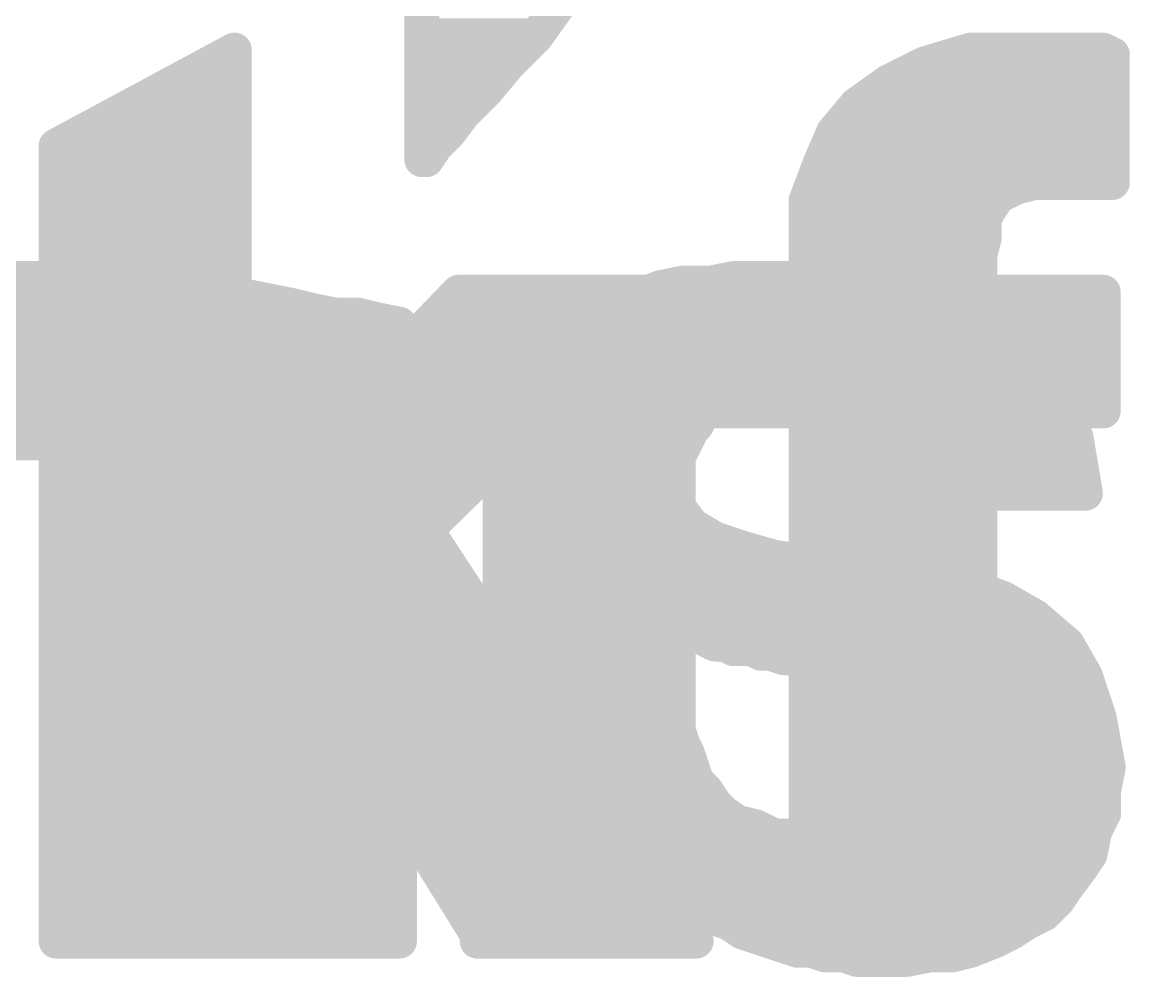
# Model space of a CAD drawing. Extents: x -36 to 72, y -11 to 34.
# Drawn here: x 12.844 to 15.266, y 19.277 to 21.366 of the extents above; entities that cross this region are included whole.
import ezdxf

# ---------------------------------------------------------------- set-up
doc = ezdxf.new("R2010")
doc.units = 0
doc.layers.add('21', color=41, linetype='CONTINUOUS')
doc.layers.add('22', color=40, linetype='CONTINUOUS')

msp = doc.modelspace()

# ---------------------------------------------------------------- linework, layer by layer
at = {"layer": '21', "const_width": 0.0762}
for points in [[(13.718, 22.345), (13.718, 21.065)], [(13.968, 21.335), (14.018, 21.405)], [(13.718, 21.336), (13.9687, 21.336)], [(13.908, 21.275), (13.968, 21.335)], [(12.918, 21.095), (13.308, 21.305)], [(13.308, 21.305), (13.308, 20.265)], [(14.818, 21.275), (14.918, 21.305)], [(14.918, 21.305), (15.208, 21.305)], [(15.208, 21.305), (15.228, 21.295)], [(15.228, 21.295), (15.228, 21.015)], [(13.2241, 21.2598), (13.308, 21.2598)], [(13.718, 21.2598), (13.8953, 21.2598)], [(13.858, 21.215), (13.908, 21.275)], [(14.738, 21.235), (14.818, 21.275)], [(14.7876, 21.2598), (15.228, 21.2598)], [(14.668, 21.185), (14.738, 21.235)], [(13.808, 21.165), (13.858, 21.215)], [(13.0825, 21.1836), (13.308, 21.1836)], [(13.718, 21.1836), (13.8266, 21.1836)], [(14.618, 21.125), (14.668, 21.185)], [(14.6668, 21.1836), (15.228, 21.1836)], [(13.778, 21.125), (13.808, 21.165)], [(13.748, 21.095), (13.778, 21.125)], [(14.588, 21.055), (14.618, 21.125)], [(12.918, 19.355), (12.918, 21.095)], [(12.941, 21.1074), (13.308, 21.1074)], [(13.718, 21.1074), (13.7604, 21.1074)], [(13.728, 21.065), (13.748, 21.095)], [(14.6105, 21.1074), (15.228, 21.1074)], [(13.718, 21.065), (13.728, 21.065)], [(14.558, 20.975), (14.588, 21.055)], [(12.918, 21.0312), (13.308, 21.0312)], [(14.5791, 21.0312), (15.228, 21.0312)], [(15.058, 21.015), (15.018, 21.005)], [(15.228, 21.015), (15.058, 21.015)], [(14.998, 20.995), (14.978, 20.985)], [(15.018, 21.005), (14.998, 20.995)], [(14.558, 20.775), (14.558, 20.975)], [(14.978, 20.985), (14.958, 20.955)], [(12.918, 20.955), (13.308, 20.955)], [(14.558, 20.955), (14.958, 20.955)], [(14.958, 20.955), (14.948, 20.935)], [(14.948, 20.935), (14.948, 20.895)], [(14.948, 20.895), (14.938, 20.855)], [(12.918, 20.8788), (13.308, 20.8788)], [(14.558, 20.8788), (14.944, 20.8788)], [(14.938, 20.855), (14.938, 20.775)], [(12.918, 20.8026), (13.308, 20.8026)], [(14.558, 20.8026), (14.938, 20.8026)], [(13.308, 20.265), (13.798, 20.775)], [(14.258, 20.775), (13.728, 20.255)], [(13.798, 20.775), (14.258, 20.775)], [(14.408, 20.735), (14.438, 20.775)], [(14.438, 20.775), (14.558, 20.775)], [(14.938, 20.775), (15.208, 20.775)], [(15.208, 20.775), (15.208, 20.515)], [(12.918, 20.7264), (13.308, 20.7264)], [(13.7513, 20.7264), (14.2085, 20.7264)], [(14.368, 20.705), (14.408, 20.735)], [(14.3965, 20.7264), (15.208, 20.7264)], [(14.338, 20.675), (14.368, 20.705)], [(14.308, 20.645), (14.338, 20.675)], [(12.918, 20.6502), (13.308, 20.6502)], [(13.6781, 20.6502), (14.1308, 20.6502)], [(14.3132, 20.6502), (15.208, 20.6502)], [(14.268, 20.605), (14.308, 20.645)], [(14.238, 20.575), (14.268, 20.605)], [(14.208, 20.545), (14.238, 20.575)], [(12.918, 20.574), (13.308, 20.574)], [(13.6049, 20.574), (14.0531, 20.574)], [(14.237, 20.574), (15.208, 20.574)], [(14.168, 20.515), (14.208, 20.545)], [(14.558, 20.515), (14.168, 20.515)], [(14.558, 20.365), (14.558, 20.515)], [(15.208, 20.515), (14.938, 20.515)], [(14.938, 20.515), (14.938, 19.355)], [(12.918, 20.4978), (13.308, 20.4978)], [(13.5317, 20.4978), (13.9755, 20.4978)], [(14.558, 20.4978), (14.938, 20.4978)], [(12.918, 20.4216), (13.308, 20.4216)], [(13.4585, 20.4216), (13.8978, 20.4216)], [(14.558, 20.4216), (14.938, 20.4216)], [(14.558, 19.355), (14.558, 20.365)], [(12.918, 20.3454), (13.308, 20.3454)], [(13.3852, 20.3454), (13.8201, 20.3454)], [(14.558, 20.3454), (14.938, 20.3454)], [(12.918, 20.2692), (13.308, 20.2692)], [(13.312, 20.2692), (13.7425, 20.2692)], [(14.558, 20.2692), (14.938, 20.2692)], [(13.728, 20.255), (14.318, 19.355)], [(12.918, 20.193), (13.7686, 20.193)], [(14.558, 20.193), (14.938, 20.193)], [(12.918, 20.1168), (13.8186, 20.1168)], [(14.558, 20.1168), (14.938, 20.1168)], [(12.918, 20.0406), (13.8686, 20.0406)], [(14.558, 20.0406), (14.938, 20.0406)], [(13.458, 19.985), (13.308, 19.845)], [(13.848, 19.355), (13.458, 19.985)], [(12.918, 19.9644), (13.4359, 19.9644)], [(13.4708, 19.9644), (13.9185, 19.9644)], [(14.558, 19.9644), (14.938, 19.9644)], [(12.918, 19.8882), (13.3543, 19.8882)], [(13.5179, 19.8882), (13.9685, 19.8882)], [(14.558, 19.8882), (14.938, 19.8882)], [(13.308, 19.845), (13.308, 19.355)], [(12.918, 19.812), (13.308, 19.812)], [(13.5651, 19.812), (14.0184, 19.812)], [(14.558, 19.812), (14.938, 19.812)], [(12.918, 19.7358), (13.308, 19.7358)], [(13.6123, 19.7358), (14.0684, 19.7358)], [(14.558, 19.7358), (14.938, 19.7358)], [(12.918, 19.6596), (13.308, 19.6596)], [(13.6594, 19.6596), (14.1183, 19.6596)], [(14.558, 19.6596), (14.938, 19.6596)], [(12.918, 19.5834), (13.308, 19.5834)], [(13.7066, 19.5834), (14.1683, 19.5834)], [(14.558, 19.5834), (14.938, 19.5834)], [(12.918, 19.5072), (13.308, 19.5072)], [(13.7538, 19.5072), (14.2182, 19.5072)], [(14.558, 19.5072), (14.938, 19.5072)], [(12.918, 19.431), (13.308, 19.431)], [(13.801, 19.431), (14.2682, 19.431)], [(14.558, 19.431), (14.938, 19.431)], [(13.308, 19.355), (12.918, 19.355)], [(14.318, 19.355), (13.848, 19.355)], [(14.938, 19.355), (14.558, 19.355)]]:
    msp.add_lwpolyline(points, dxfattribs=at)
at = {"layer": '21', "const_width": 0.0381}
for points in [[(13.718, 21.3551, 1), (13.718, 21.317)], [(13.9525, 21.3461, 1), (13.9835, 21.3239)], [(13.9815, 21.3215, 1), (13.9545, 21.3485)], [(13.9687, 21.317, 1), (13.9687, 21.3551)], [(13.327, 21.305, 1), (13.2889, 21.305)], [(13.317, 21.2882, 1), (13.299, 21.3218)], [(14.918, 21.324, 1), (14.918, 21.2859)], [(14.9235, 21.2868, 1), (14.9125, 21.3232)], [(15.2165, 21.322, 1), (15.1995, 21.288)], [(15.208, 21.2859, 1), (15.208, 21.324)], [(15.2471, 21.295, 1), (15.209, 21.295)], [(15.2195, 21.278, 1), (15.2365, 21.312)], [(13.2241, 21.2789, 1), (13.2241, 21.2408)], [(13.308, 21.2408, 1), (13.308, 21.2789)], [(13.718, 21.2789, 1), (13.718, 21.2408)], [(13.8945, 21.2885, 1), (13.9215, 21.2615)], [(13.9226, 21.2628, 1), (13.8934, 21.2872)], [(13.8953, 21.2408, 1), (13.8953, 21.2789)], [(14.7876, 21.2789, 1), (14.7876, 21.2408)], [(14.8125, 21.2932, 1), (14.8235, 21.2568)], [(14.8265, 21.258, 1), (14.8095, 21.292)], [(15.228, 21.2408, 1), (15.228, 21.2789)], [(14.7295, 21.252, 1), (14.7465, 21.218)], [(14.7491, 21.2195, 1), (14.7269, 21.2505)], [(13.8434, 21.2272, 1), (13.8726, 21.2028)], [(13.8715, 21.2015, 1), (13.8445, 21.2285)], [(13.0825, 21.2027, 1), (13.0825, 21.1646)], [(13.308, 21.1646, 1), (13.308, 21.2027)], [(13.718, 21.2027, 1), (13.718, 21.1646)], [(13.8266, 21.1646, 1), (13.8266, 21.2027)], [(14.6668, 21.2027, 1), (14.6668, 21.1646)], [(14.6569, 21.2005, 1), (14.6791, 21.1695)], [(14.6826, 21.1728, 1), (14.6534, 21.1972)], [(15.228, 21.1646, 1), (15.228, 21.2027)], [(13.7945, 21.1785, 1), (13.8215, 21.1515)], [(13.8232, 21.1536, 1), (13.7928, 21.1764)], [(13.7628, 21.1364, 1), (13.7932, 21.1136)], [(13.7915, 21.1115, 1), (13.7645, 21.1385)], [(14.6034, 21.1372, 1), (14.6326, 21.1128)], [(14.6355, 21.1175, 1), (14.6005, 21.1325)], [(12.9371, 21.095, 1), (12.899, 21.095)], [(12.909, 21.1118, 1), (12.927, 21.0782)], [(12.941, 21.1265, 1), (12.941, 21.0884)], [(13.308, 21.0884, 1), (13.308, 21.1265)], [(13.718, 21.1265, 1), (13.718, 21.0884)], [(13.7345, 21.1085, 1), (13.7615, 21.0815)], [(13.7639, 21.0844, 1), (13.7321, 21.1056)], [(13.7604, 21.0884, 1), (13.7604, 21.1265)], [(14.6105, 21.1265, 1), (14.6105, 21.0884)], [(15.228, 21.0884, 1), (15.228, 21.1265)], [(13.718, 21.0841, 1), (13.718, 21.046)], [(13.728, 21.046, 1), (13.728, 21.0841)], [(13.6989, 21.065, 1), (13.737, 21.065)], [(13.7121, 21.0756, 1), (13.7439, 21.0544)], [(14.5705, 21.0625, 1), (14.6055, 21.0475)], [(14.6058, 21.0483, 1), (14.5702, 21.0617)], [(12.918, 21.0503, 1), (12.918, 21.0122)], [(13.308, 21.0122, 1), (13.308, 21.0503)], [(14.5791, 21.0503, 1), (14.5791, 21.0122)], [(15.058, 21.0341, 1), (15.058, 20.996)], [(15.0626, 20.9965, 1), (15.0534, 21.0335)], [(15.228, 21.0122, 1), (15.228, 21.0503)], [(15.228, 20.996, 1), (15.228, 21.0341)], [(14.9895, 21.012, 1), (15.0065, 20.978)], [(15.0065, 20.978, 1), (14.9895, 21.012)], [(15.0134, 21.0235, 1), (15.0226, 20.9865)], [(15.0265, 20.988, 1), (15.0095, 21.022)], [(15.209, 21.015, 1), (15.2471, 21.015)], [(14.577, 20.975, 1), (14.5389, 20.975)], [(14.5402, 20.9817, 1), (14.5758, 20.9683)], [(14.9695, 21.002, 1), (14.9865, 20.968)], [(14.9939, 20.9744, 1), (14.9621, 20.9956)], [(12.918, 20.9741, 1), (12.918, 20.936)], [(13.308, 20.936, 1), (13.308, 20.9741)], [(14.558, 20.9741, 1), (14.558, 20.936)], [(14.9421, 20.9656, 1), (14.9739, 20.9444)], [(14.975, 20.9465, 1), (14.941, 20.9635)], [(14.958, 20.936, 1), (14.958, 20.9741)], [(14.931, 20.9435, 1), (14.965, 20.9265)], [(14.9671, 20.935, 1), (14.929, 20.935)], [(14.9665, 20.8904, 1), (14.9295, 20.8996)], [(12.918, 20.8979, 1), (12.918, 20.8598)], [(13.308, 20.8598, 1), (13.308, 20.8979)], [(14.558, 20.8979, 1), (14.558, 20.8598)], [(14.929, 20.895, 1), (14.9671, 20.895)], [(14.944, 20.8598, 1), (14.944, 20.8979)], [(14.9571, 20.855, 1), (14.919, 20.855)], [(14.9195, 20.8596, 1), (14.9565, 20.8504)], [(12.918, 20.8217, 1), (12.918, 20.7836)], [(13.308, 20.7836, 1), (13.308, 20.8217)], [(14.558, 20.8217, 1), (14.558, 20.7836)], [(14.938, 20.7836, 1), (14.938, 20.8217)], [(13.798, 20.7941, 1), (13.798, 20.756)], [(13.8117, 20.7618, 1), (13.7843, 20.7882)], [(14.2713, 20.7614, 1), (14.2447, 20.7886)], [(14.258, 20.756, 1), (14.258, 20.7941)], [(14.438, 20.7941, 1), (14.438, 20.756)], [(14.4532, 20.7636, 1), (14.4228, 20.7864)], [(14.558, 20.756, 1), (14.558, 20.7941)], [(14.938, 20.7941, 1), (14.938, 20.756)], [(15.2271, 20.775, 1), (15.189, 20.775)], [(15.208, 20.756, 1), (15.208, 20.7941)], [(14.5389, 20.775, 1), (14.577, 20.775)], [(14.919, 20.775, 1), (14.9571, 20.775)], [(12.918, 20.7455, 1), (12.918, 20.7074)], [(13.308, 20.7074, 1), (13.308, 20.7455)], [(13.7513, 20.7455, 1), (13.7513, 20.7074)], [(14.2085, 20.7074, 1), (14.2085, 20.7455)], [(14.3965, 20.7455, 1), (14.3965, 20.7074)], [(14.3928, 20.7464, 1), (14.4232, 20.7236)], [(14.4194, 20.7198, 1), (14.3966, 20.7502)], [(15.208, 20.7074, 1), (15.208, 20.7455)], [(14.3566, 20.7202, 1), (14.3794, 20.6898)], [(14.3815, 20.6915, 1), (14.3545, 20.7185)], [(14.3515, 20.6615, 1), (14.3245, 20.6885)], [(12.918, 20.6693, 1), (12.918, 20.6312)], [(13.308, 20.6312, 1), (13.308, 20.6693)], [(13.6781, 20.6693, 1), (13.6781, 20.6312)], [(14.1308, 20.6312, 1), (14.1308, 20.6693)], [(14.3132, 20.6693, 1), (14.3132, 20.6312)], [(14.3245, 20.6885, 1), (14.3515, 20.6615)], [(15.208, 20.6312, 1), (15.208, 20.6693)], [(14.2945, 20.6585, 1), (14.3215, 20.6315)], [(14.3215, 20.6315, 1), (14.2945, 20.6585)], [(14.2545, 20.6185, 1), (14.2815, 20.5915)], [(14.2815, 20.5915, 1), (14.2545, 20.6185)], [(14.2515, 20.5615, 1), (14.2245, 20.5885)], [(12.918, 20.5931, 1), (12.918, 20.555)], [(13.308, 20.555, 1), (13.308, 20.5931)], [(13.6049, 20.5931, 1), (13.6049, 20.555)], [(14.0531, 20.555, 1), (14.0531, 20.5931)], [(14.237, 20.5931, 1), (14.237, 20.555)], [(14.2245, 20.5885, 1), (14.2515, 20.5615)], [(15.208, 20.555, 1), (15.208, 20.5931)], [(14.1945, 20.5585, 1), (14.2215, 20.5315)], [(14.2194, 20.5298, 1), (14.1966, 20.5602)], [(14.168, 20.5341, 1), (14.168, 20.496)], [(14.1566, 20.5302, 1), (14.1794, 20.4998)], [(14.577, 20.515, 1), (14.5389, 20.515)], [(14.558, 20.496, 1), (14.558, 20.5341)], [(14.938, 20.5341, 1), (14.938, 20.496)], [(14.9571, 20.515, 1), (14.919, 20.515)], [(15.208, 20.496, 1), (15.208, 20.5341)], [(12.918, 20.5169, 1), (12.918, 20.4788)], [(13.308, 20.4788, 1), (13.308, 20.5169)], [(13.5317, 20.5169, 1), (13.5317, 20.4788)], [(13.9755, 20.4788, 1), (13.9755, 20.5169)], [(14.558, 20.5169, 1), (14.558, 20.4788)], [(14.938, 20.4788, 1), (14.938, 20.5169)], [(15.189, 20.515, 1), (15.2271, 20.515)], [(12.918, 20.4407, 1), (12.918, 20.4026)], [(13.308, 20.4026, 1), (13.308, 20.4407)], [(13.4585, 20.4407, 1), (13.4585, 20.4026)], [(13.8978, 20.4026, 1), (13.8978, 20.4407)], [(14.558, 20.4407, 1), (14.558, 20.4026)], [(14.938, 20.4026, 1), (14.938, 20.4407)], [(14.577, 20.365, 1), (14.5389, 20.365)], [(12.918, 20.3645, 1), (12.918, 20.3264)], [(13.308, 20.3264, 1), (13.308, 20.3645)], [(13.3852, 20.3645, 1), (13.3852, 20.3264)], [(13.8201, 20.3264, 1), (13.8201, 20.3645)], [(14.5389, 20.365, 1), (14.577, 20.365)], [(14.558, 20.3645, 1), (14.558, 20.3264)], [(14.938, 20.3264, 1), (14.938, 20.3645)], [(12.918, 20.2883, 1), (12.918, 20.2502)], [(13.312, 20.2883, 1), (13.312, 20.2502)], [(13.308, 20.2502, 1), (13.308, 20.2883)], [(13.7425, 20.2502, 1), (13.7425, 20.2883)], [(14.558, 20.2883, 1), (14.558, 20.2502)], [(14.938, 20.2502, 1), (14.938, 20.2883)], [(13.2889, 20.265, 1), (13.327, 20.265)], [(13.2943, 20.2782, 1), (13.3217, 20.2518)], [(13.7147, 20.2686, 1), (13.7413, 20.2414)], [(13.7439, 20.2654, 1), (13.7121, 20.2446)], [(12.918, 20.2121, 1), (12.918, 20.174)], [(13.7686, 20.174, 1), (13.7686, 20.2121)], [(14.558, 20.2121, 1), (14.558, 20.174)], [(14.938, 20.174, 1), (14.938, 20.2121)], [(12.918, 20.1359, 1), (12.918, 20.0978)], [(13.8186, 20.0978, 1), (13.8186, 20.1359)], [(14.558, 20.1359, 1), (14.558, 20.0978)], [(14.938, 20.0978, 1), (14.938, 20.1359)], [(12.918, 20.0597, 1), (12.918, 20.0216)], [(13.8686, 20.0216, 1), (13.8686, 20.0597)], [(14.558, 20.0597, 1), (14.558, 20.0216)], [(14.938, 20.0216, 1), (14.938, 20.0597)], [(13.4742, 19.995, 1), (13.4418, 19.975)], [(13.471, 19.9711, 1), (13.445, 19.9989)], [(12.918, 19.9835, 1), (12.918, 19.9454)], [(13.4359, 19.9454, 1), (13.4359, 19.9835)], [(13.4708, 19.9835, 1), (13.4708, 19.9454)], [(13.9185, 19.9454, 1), (13.9185, 19.9835)], [(14.558, 19.9835, 1), (14.558, 19.9454)], [(14.938, 19.9454, 1), (14.938, 19.9835)], [(12.918, 19.9073, 1), (12.918, 19.8692)], [(13.3543, 19.8692, 1), (13.3543, 19.9073)], [(13.5179, 19.9073, 1), (13.5179, 19.8692)], [(13.9685, 19.8692, 1), (13.9685, 19.9073)], [(14.558, 19.9073, 1), (14.558, 19.8692)], [(14.938, 19.8692, 1), (14.938, 19.9073)], [(13.327, 19.845, 1), (13.2889, 19.845)], [(13.295, 19.8589, 1), (13.321, 19.8311)], [(12.918, 19.8311, 1), (12.918, 19.793)], [(13.308, 19.793, 1), (13.308, 19.8311)], [(13.5651, 19.8311, 1), (13.5651, 19.793)], [(14.0184, 19.793, 1), (14.0184, 19.8311)], [(14.558, 19.8311, 1), (14.558, 19.793)], [(14.938, 19.793, 1), (14.938, 19.8311)], [(12.918, 19.7549, 1), (12.918, 19.7168)], [(13.308, 19.7168, 1), (13.308, 19.7549)], [(13.6123, 19.7549, 1), (13.6123, 19.7168)], [(14.0684, 19.7168, 1), (14.0684, 19.7549)], [(14.558, 19.7549, 1), (14.558, 19.7168)], [(14.938, 19.7168, 1), (14.938, 19.7549)], [(12.918, 19.6787, 1), (12.918, 19.6406)], [(13.308, 19.6406, 1), (13.308, 19.6787)], [(13.6594, 19.6787, 1), (13.6594, 19.6406)], [(14.1183, 19.6406, 1), (14.1183, 19.6787)], [(14.558, 19.6787, 1), (14.558, 19.6406)], [(14.938, 19.6406, 1), (14.938, 19.6787)], [(12.918, 19.6025, 1), (12.918, 19.5644)], [(13.308, 19.5644, 1), (13.308, 19.6025)], [(13.7066, 19.6025, 1), (13.7066, 19.5644)], [(14.1683, 19.5644, 1), (14.1683, 19.6025)], [(14.558, 19.6025, 1), (14.558, 19.5644)], [(14.938, 19.5644, 1), (14.938, 19.6025)], [(12.918, 19.5263, 1), (12.918, 19.4882)], [(13.308, 19.4882, 1), (13.308, 19.5263)], [(13.7538, 19.5263, 1), (13.7538, 19.4882)], [(14.2182, 19.4882, 1), (14.2182, 19.5263)], [(14.558, 19.5263, 1), (14.558, 19.4882)], [(14.938, 19.4882, 1), (14.938, 19.5263)], [(12.918, 19.4501, 1), (12.918, 19.412)], [(13.308, 19.412, 1), (13.308, 19.4501)], [(13.801, 19.4501, 1), (13.801, 19.412)], [(14.2682, 19.412, 1), (14.2682, 19.4501)], [(14.558, 19.4501, 1), (14.558, 19.412)], [(14.938, 19.412, 1), (14.938, 19.4501)], [(12.918, 19.3741, 1), (12.918, 19.336)], [(13.308, 19.336, 1), (13.308, 19.3741)], [(13.848, 19.3741, 1), (13.848, 19.336)], [(13.8318, 19.345, 1), (13.8642, 19.365)], [(14.3021, 19.3446, 1), (14.3339, 19.3654)], [(14.318, 19.336, 1), (14.318, 19.3741)], [(14.558, 19.3741, 1), (14.558, 19.336)], [(14.938, 19.336, 1), (14.938, 19.3741)], [(12.899, 19.355, 1), (12.9371, 19.355)], [(13.2889, 19.355, 1), (13.327, 19.355)], [(14.5389, 19.355, 1), (14.577, 19.355)], [(14.919, 19.355, 1), (14.9571, 19.355)]]:
    msp.add_lwpolyline(points, format="xyb", dxfattribs=at)
at = {"layer": '22', "const_width": 0.0762}
for points in [[(12.7766, 20.8026), (12.9274, 20.8026)], [(12.919, 20.805), (12.779, 20.805)], [(12.989, 20.785), (12.919, 20.805)], [(14.289, 20.795), (14.239, 20.785)], [(14.349, 20.795), (14.289, 20.795)], [(14.399, 20.805), (14.349, 20.795)], [(14.387, 20.8026), (14.641, 20.8026)], [(14.629, 20.805), (14.399, 20.805)], [(14.679, 20.795), (14.629, 20.805)], [(14.739, 20.785), (14.679, 20.795)], [(13.049, 20.765), (12.989, 20.785)], [(13.339, 20.765), (13.299, 20.775)], [(13.299, 20.775), (13.299, 20.505)], [(14.239, 20.785), (14.189, 20.765)], [(14.799, 20.765), (14.739, 20.785)], [(13.119, 20.725), (13.049, 20.765)], [(13.389, 20.755), (13.339, 20.765)], [(13.439, 20.745), (13.389, 20.755)], [(13.479, 20.735), (13.439, 20.745)], [(14.139, 20.755), (14.089, 20.735)], [(14.189, 20.765), (14.139, 20.755)], [(14.849, 20.755), (14.799, 20.765)], [(14.899, 20.735), (14.849, 20.755)], [(12.759, 20.7264), (13.1166, 20.7264)], [(13.169, 20.685), (13.119, 20.725)], [(13.299, 20.7264), (13.522, 20.7264)], [(13.529, 20.725), (13.479, 20.735)], [(13.579, 20.725), (13.529, 20.725)], [(13.619, 20.715), (13.579, 20.725)], [(14.089, 20.735), (14.049, 20.705)], [(14.0775, 20.7264), (14.9133, 20.7264)], [(14.949, 20.705), (14.899, 20.735)], [(13.669, 20.705), (13.619, 20.715)], [(13.669, 20.535), (13.669, 20.705)], [(14.049, 20.705), (14.009, 20.675)], [(14.999, 20.675), (14.949, 20.705)], [(13.219, 20.625), (13.169, 20.685)], [(14.009, 20.675), (13.969, 20.645)], [(15.039, 20.645), (14.999, 20.675)], [(12.759, 20.6502), (13.198, 20.6502)], [(13.299, 20.6502), (13.669, 20.6502)], [(13.9759, 20.6502), (15.0321, 20.6502)], [(13.259, 20.575), (13.219, 20.625)], [(13.969, 20.645), (13.939, 20.605)], [(15.069, 20.605), (15.039, 20.645)], [(13.939, 20.605), (13.919, 20.565)], [(15.099, 20.555), (15.069, 20.605)], [(13.299, 20.505), (13.259, 20.575)], [(12.759, 20.574), (13.2596, 20.574)], [(13.299, 20.574), (13.669, 20.574)], [(13.919, 20.565), (13.899, 20.515)], [(13.9235, 20.574), (15.0876, 20.574)], [(15.129, 20.515), (15.099, 20.555)], [(13.669, 19.355), (13.669, 20.535)], [(14.369, 20.525), (14.389, 20.535)], [(14.389, 20.535), (14.409, 20.535)], [(14.409, 20.535), (14.429, 20.545)], [(14.429, 20.545), (14.609, 20.545)], [(14.609, 20.545), (14.629, 20.535)], [(14.629, 20.535), (14.649, 20.525)], [(13.899, 20.515), (13.889, 20.465)], [(14.319, 20.485), (14.329, 20.505)], [(14.329, 20.505), (14.349, 20.515)], [(14.349, 20.515), (14.369, 20.525)], [(14.649, 20.525), (14.669, 20.515)], [(14.669, 20.515), (14.689, 20.505)], [(14.689, 20.505), (14.709, 20.495)], [(15.149, 20.455), (15.129, 20.515)], [(12.759, 20.4978), (13.669, 20.4978)], [(13.8956, 20.4978), (14.3254, 20.4978)], [(14.309, 20.475), (14.319, 20.485)], [(14.7034, 20.4978), (15.1347, 20.4978)], [(14.709, 20.495), (14.719, 20.485)], [(14.719, 20.485), (14.739, 20.465)], [(13.889, 20.465), (13.889, 19.595)], [(14.289, 20.435), (14.299, 20.455)], [(14.299, 20.455), (14.309, 20.475)], [(14.739, 20.465), (14.749, 20.455)], [(14.749, 20.455), (14.759, 20.435)], [(15.159, 20.395), (15.149, 20.455)], [(12.789, 20.445), (12.899, 20.445)], [(12.899, 20.445), (12.999, 20.435)], [(12.999, 20.435), (13.079, 20.415)], [(14.279, 20.415), (14.289, 20.435)], [(14.759, 20.435), (14.769, 20.405)], [(13.0526, 20.4216), (13.669, 20.4216)], [(13.079, 20.415), (13.149, 20.375)], [(13.889, 20.4216), (14.2823, 20.4216)], [(14.279, 20.305), (14.279, 20.415)], [(14.7635, 20.4216), (15.1546, 20.4216)], [(14.769, 20.405), (14.779, 20.385)], [(14.779, 20.385), (14.779, 20.335)], [(15.169, 20.335), (15.159, 20.395)], [(13.149, 20.375), (13.199, 20.315)], [(13.1737, 20.3454), (13.669, 20.3454)], [(13.889, 20.3454), (14.279, 20.3454)], [(14.779, 20.3454), (15.1673, 20.3454)], [(14.779, 20.335), (15.169, 20.335)], [(13.199, 20.315), (13.239, 20.245)], [(14.309, 20.265), (14.279, 20.305)], [(13.2252, 20.2692), (13.669, 20.2692)], [(13.889, 20.2692), (14.3059, 20.2692)], [(14.359, 20.235), (14.309, 20.265)], [(13.239, 20.245), (13.259, 20.175)], [(14.419, 20.215), (14.359, 20.235)], [(14.489, 20.195), (14.419, 20.215)], [(13.2539, 20.193), (13.669, 20.193)], [(13.889, 20.193), (14.4885, 20.193)], [(14.489, 20.195), (14.439, 19.995)], [(14.439, 19.995), (14.489, 20.195)], [(14.4885, 20.193), (14.503, 20.193)], [(14.559, 20.185), (14.489, 20.195)], [(13.259, 20.175), (13.279, 20.085)], [(14.649, 20.175), (14.559, 20.185)], [(14.739, 20.165), (14.649, 20.175)], [(14.659, 19.955), (14.739, 20.165)], [(14.739, 20.165), (14.659, 19.955)], [(14.829, 20.155), (14.739, 20.165)], [(14.909, 20.135), (14.829, 20.155)], [(13.2719, 20.1168), (13.669, 20.1168)], [(13.889, 20.1168), (14.4695, 20.1168)], [(14.4695, 20.1168), (14.7206, 20.1168)], [(14.7206, 20.1168), (14.9575, 20.1168)], [(14.989, 20.105), (14.909, 20.135)], [(15.059, 20.065), (14.989, 20.105)], [(13.279, 20.085), (13.279, 19.355)], [(14.279, 19.815), (14.279, 20.045)], [(14.279, 20.045), (14.289, 20.035)], [(15.129, 20.005), (15.059, 20.065)], [(13.279, 20.0406), (13.669, 20.0406)], [(13.889, 20.0406), (14.279, 20.0406)], [(14.2834, 20.0406), (14.4504, 20.0406)], [(14.289, 20.035), (14.299, 20.025)], [(14.299, 20.025), (14.319, 20.025)], [(14.319, 20.025), (14.339, 20.015)], [(14.4504, 20.0406), (14.6916, 20.0406)], [(14.6916, 20.0406), (15.0875, 20.0406)], [(14.339, 20.015), (14.359, 20.005)], [(14.359, 20.005), (14.379, 20.005)], [(14.379, 20.005), (14.399, 19.995)], [(14.399, 19.995), (14.439, 19.995)], [(14.439, 19.995), (14.459, 19.985)], [(15.169, 19.935), (15.129, 20.005)], [(14.459, 19.985), (14.479, 19.985)], [(14.479, 19.985), (14.509, 19.975)], [(14.509, 19.975), (14.549, 19.975)], [(14.549, 19.975), (14.579, 19.965)], [(13.279, 19.9644), (13.669, 19.9644)], [(13.889, 19.9644), (14.279, 19.9644)], [(14.579, 19.965), (14.619, 19.965)], [(14.619, 19.965), (14.639, 19.955)], [(14.6202, 19.9644), (14.6626, 19.9644)], [(14.639, 19.955), (14.659, 19.955)], [(14.659, 19.955), (14.689, 19.945)], [(14.6626, 19.9644), (15.1522, 19.9644)], [(14.689, 19.945), (14.709, 19.935)], [(14.709, 19.935), (14.719, 19.925)], [(14.719, 19.925), (14.739, 19.915)], [(15.199, 19.845), (15.169, 19.935)], [(14.739, 19.915), (14.759, 19.905)], [(14.759, 19.905), (14.769, 19.895)], [(13.279, 19.8882), (13.669, 19.8882)], [(13.889, 19.8882), (14.279, 19.8882)], [(14.769, 19.895), (14.789, 19.885)], [(14.7826, 19.8882), (15.1846, 19.8882)], [(14.789, 19.885), (14.799, 19.865)], [(14.799, 19.865), (14.809, 19.845)], [(14.809, 19.845), (14.819, 19.825)], [(14.819, 19.825), (14.819, 19.805)], [(15.219, 19.735), (15.199, 19.845)], [(13.279, 19.812), (13.669, 19.812)], [(13.889, 19.812), (14.28, 19.812)], [(14.289, 19.785), (14.279, 19.815)], [(14.819, 19.812), (15.205, 19.812)], [(14.819, 19.805), (14.829, 19.785)], [(14.299, 19.765), (14.289, 19.785)], [(14.829, 19.785), (14.829, 19.735)], [(14.309, 19.735), (14.299, 19.765)], [(13.279, 19.7358), (13.669, 19.7358)], [(13.889, 19.7358), (14.3087, 19.7358)], [(14.319, 19.705), (14.309, 19.735)], [(14.829, 19.735), (14.819, 19.705)], [(14.829, 19.7358), (15.2189, 19.7358)], [(15.209, 19.685), (15.219, 19.735)], [(14.339, 19.685), (14.319, 19.705)], [(14.819, 19.705), (14.819, 19.685)], [(14.359, 19.655), (14.339, 19.685)], [(14.819, 19.685), (14.809, 19.665)], [(15.209, 19.635), (15.209, 19.685)], [(13.279, 19.6596), (13.669, 19.6596)], [(13.889, 19.6596), (14.3559, 19.6596)], [(14.379, 19.635), (14.359, 19.655)], [(14.799, 19.655), (14.789, 19.635)], [(14.809, 19.665), (14.799, 19.655)], [(14.8036, 19.6596), (15.209, 19.6596)], [(14.409, 19.615), (14.379, 19.635)], [(14.789, 19.635), (14.769, 19.625)], [(15.189, 19.595), (15.209, 19.635)], [(14.449, 19.605), (14.409, 19.615)], [(14.759, 19.615), (14.739, 19.605)], [(14.769, 19.625), (14.759, 19.615)], [(13.279, 19.5834), (13.669, 19.5834)], [(13.889, 19.595), (13.879, 19.575)], [(13.8832, 19.5834), (14.547, 19.5834)], [(14.489, 19.585), (14.449, 19.605)], [(14.539, 19.585), (14.489, 19.585)], [(14.589, 19.575), (14.539, 19.585)], [(14.659, 19.585), (14.639, 19.575)], [(14.6558, 19.5834), (15.1867, 19.5834)], [(14.679, 19.585), (14.659, 19.585)], [(14.699, 19.595), (14.679, 19.585)], [(14.719, 19.595), (14.699, 19.595)], [(14.739, 19.605), (14.719, 19.595)], [(15.179, 19.545), (15.189, 19.595)], [(13.879, 19.575), (13.879, 19.485)], [(14.639, 19.575), (14.589, 19.575)], [(15.159, 19.515), (15.179, 19.545)], [(15.129, 19.475), (15.159, 19.515)], [(13.279, 19.5072), (13.669, 19.5072)], [(13.879, 19.485), (13.869, 19.465)], [(13.879, 19.5072), (15.1532, 19.5072)], [(14.259, 19.435), (14.259, 19.495)], [(14.259, 19.495), (14.279, 19.465)], [(13.869, 19.465), (13.869, 19.445)], [(14.279, 19.465), (14.309, 19.445)], [(15.109, 19.445), (15.129, 19.475)], [(13.869, 19.445), (13.859, 19.425)], [(14.309, 19.445), (14.329, 19.425)], [(15.079, 19.415), (15.109, 19.445)], [(13.279, 19.431), (13.669, 19.431)], [(13.859, 19.425), (13.859, 19.395)], [(13.862, 19.431), (14.255, 19.431)], [(14.249, 19.425), (14.259, 19.435)], [(14.249, 19.395), (14.249, 19.425)], [(14.323, 19.431), (15.095, 19.431)], [(14.329, 19.425), (14.359, 19.405)], [(15.039, 19.395), (15.079, 19.415)], [(13.859, 19.395), (13.849, 19.375)], [(14.239, 19.385), (14.249, 19.395)], [(14.359, 19.405), (14.389, 19.395)], [(14.389, 19.395), (14.419, 19.375)], [(15.009, 19.375), (15.039, 19.395)], [(13.849, 19.375), (13.839, 19.365)], [(13.839, 19.365), (13.839, 19.355)], [(14.229, 19.365), (14.239, 19.375)], [(14.229, 19.355), (14.229, 19.365)], [(14.239, 19.375), (14.239, 19.385)], [(14.419, 19.375), (14.449, 19.365)], [(14.449, 19.365), (14.479, 19.355)], [(14.969, 19.355), (15.009, 19.375)], [(13.279, 19.355), (13.669, 19.355)], [(13.839, 19.355), (14.229, 19.355)], [(14.479, 19.355), (14.509, 19.345)], [(14.4796, 19.3548), (14.9685, 19.3548)], [(14.509, 19.345), (14.539, 19.335)], [(14.919, 19.335), (14.969, 19.355)], [(14.539, 19.335), (14.569, 19.335)], [(14.569, 19.335), (14.599, 19.325)], [(14.599, 19.325), (14.639, 19.325)], [(14.639, 19.325), (14.669, 19.315)], [(14.779, 19.315), (14.829, 19.325)], [(14.829, 19.325), (14.879, 19.325)], [(14.879, 19.325), (14.919, 19.335)], [(14.669, 19.315), (14.779, 19.315)]]:
    msp.add_lwpolyline(points, dxfattribs=at)
at = {"layer": '22', "const_width": 0.0381}
for points in [[(12.9242, 20.8233, 1), (12.9138, 20.7867)], [(12.919, 20.7859, 1), (12.919, 20.824)], [(12.9274, 20.7836, 1), (12.9274, 20.8217)], [(14.289, 20.8141, 1), (14.289, 20.776)], [(14.2927, 20.7763, 1), (14.2853, 20.8137)], [(14.3453, 20.8137, 1), (14.3527, 20.7763)], [(14.349, 20.776, 1), (14.349, 20.8141)], [(14.387, 20.8217, 1), (14.387, 20.7836)], [(14.399, 20.824, 1), (14.399, 20.7859)], [(14.4027, 20.7863, 1), (14.3953, 20.8237)], [(14.6327, 20.8237, 1), (14.6253, 20.7863)], [(14.629, 20.7859, 1), (14.629, 20.824)], [(14.641, 20.7836, 1), (14.641, 20.8217)], [(14.6821, 20.8138, 1), (14.6759, 20.7762)], [(14.6753, 20.7763, 1), (14.6827, 20.8137)], [(12.995, 20.8031, 1), (12.983, 20.7669)], [(12.9838, 20.7667, 1), (12.9942, 20.8033)], [(13.3036, 20.7935, 1), (13.2944, 20.7565)], [(13.3181, 20.775, 1), (13.28, 20.775)], [(14.2353, 20.8037, 1), (14.2427, 20.7663)], [(14.2461, 20.7673, 1), (14.2319, 20.8027)], [(14.745, 20.8031, 1), (14.733, 20.7669)], [(14.7359, 20.7662, 1), (14.7421, 20.8038)], [(13.0585, 20.7815, 1), (13.0395, 20.7485)], [(13.043, 20.7469, 1), (13.055, 20.7831)], [(13.3427, 20.7837, 1), (13.3353, 20.7463)], [(13.3344, 20.7465, 1), (13.3436, 20.7835)], [(13.3927, 20.7737, 1), (13.3853, 20.7363)], [(13.3853, 20.7363, 1), (13.3927, 20.7737)], [(13.4436, 20.7635, 1), (13.4344, 20.7265)], [(13.4353, 20.7263, 1), (13.4427, 20.7637)], [(14.1353, 20.7737, 1), (14.1427, 20.7363)], [(14.1461, 20.7373, 1), (14.1319, 20.7727)], [(14.1819, 20.7827, 1), (14.1961, 20.7473)], [(14.1927, 20.7463, 1), (14.1853, 20.7837)], [(14.8027, 20.7837, 1), (14.7953, 20.7463)], [(14.793, 20.7469, 1), (14.805, 20.7831)], [(14.8561, 20.7727, 1), (14.8419, 20.7373)], [(14.8453, 20.7363, 1), (14.8527, 20.7737)], [(13.1309, 20.7399, 1), (13.1071, 20.7101)], [(13.1095, 20.7085, 1), (13.1285, 20.7415)], [(13.1166, 20.7074, 1), (13.1166, 20.7455)], [(13.299, 20.7455, 1), (13.299, 20.7074)], [(13.4827, 20.7537, 1), (13.4753, 20.7163)], [(13.4744, 20.7165, 1), (13.4836, 20.7535)], [(13.529, 20.7441, 1), (13.529, 20.706)], [(13.522, 20.7074, 1), (13.522, 20.7455)], [(13.5253, 20.7063, 1), (13.5327, 20.7437)], [(13.5836, 20.7435, 1), (13.5744, 20.7065)], [(13.579, 20.706, 1), (13.579, 20.7441)], [(14.0775, 20.7455, 1), (14.0775, 20.7074)], [(14.0819, 20.7527, 1), (14.0961, 20.7173)], [(14.1004, 20.7198, 1), (14.0776, 20.7502)], [(14.9088, 20.7513, 1), (14.8892, 20.7187)], [(14.8919, 20.7173, 1), (14.9061, 20.7527)], [(14.9133, 20.7074, 1), (14.9133, 20.7455)], [(13.6227, 20.7337, 1), (13.6153, 20.6963)], [(13.6144, 20.6965, 1), (13.6236, 20.7335)], [(13.6881, 20.705, 1), (13.65, 20.705)], [(13.6653, 20.6863, 1), (13.6727, 20.7237)], [(14.0376, 20.7202, 1), (14.0604, 20.6898)], [(14.0604, 20.6898, 1), (14.0376, 20.7202)], [(14.9588, 20.7213, 1), (14.9392, 20.6887)], [(14.9392, 20.6887, 1), (14.9588, 20.7213)], [(13.1836, 20.6972, 1), (13.1544, 20.6728)], [(13.1571, 20.6701, 1), (13.1809, 20.6999)], [(14.0204, 20.6598, 1), (13.9976, 20.6902)], [(15.0104, 20.6902, 1), (14.9876, 20.6598)], [(14.9892, 20.6587, 1), (15.0088, 20.6913)], [(13.198, 20.6312, 1), (13.198, 20.6693)], [(13.299, 20.6693, 1), (13.299, 20.6312)], [(13.669, 20.6312, 1), (13.669, 20.6693)], [(13.9759, 20.6693, 1), (13.9759, 20.6312)], [(13.9976, 20.6902, 1), (14.0204, 20.6598)], [(15.0321, 20.6312, 1), (15.0321, 20.6693)], [(13.2339, 20.6369, 1), (13.2041, 20.6131)], [(13.9576, 20.6602, 1), (13.9804, 20.6298)], [(13.9842, 20.6336, 1), (13.9538, 20.6564)], [(15.0542, 20.6564, 1), (15.0238, 20.6336)], [(15.0276, 20.6298, 1), (15.0504, 20.6602)], [(13.2044, 20.6128, 1), (13.2336, 20.6372)], [(13.956, 20.5965, 1), (13.922, 20.6135)], [(15.0853, 20.6148, 1), (15.0527, 20.5952)], [(13.2755, 20.5845, 1), (13.2425, 20.5655)], [(13.9238, 20.6164, 1), (13.9542, 20.5936)], [(15.0538, 20.5936, 1), (15.0842, 20.6164)], [(13.2441, 20.5631, 1), (13.2739, 20.5869)], [(13.2596, 20.555, 1), (13.2596, 20.5931)], [(13.299, 20.5931, 1), (13.299, 20.555)], [(13.669, 20.555, 1), (13.669, 20.5931)], [(13.902, 20.5735, 1), (13.936, 20.5565)], [(13.9367, 20.5579, 1), (13.9013, 20.5721)], [(13.9235, 20.5931, 1), (13.9235, 20.555)], [(15.1142, 20.5664, 1), (15.0838, 20.5436)], [(15.0876, 20.555, 1), (15.0876, 20.5931)], [(13.6881, 20.535, 1), (13.65, 20.535)], [(14.389, 20.5541, 1), (14.389, 20.516)], [(14.3975, 20.518, 1), (14.3805, 20.552)], [(14.4005, 20.552, 1), (14.4175, 20.518)], [(14.409, 20.516, 1), (14.409, 20.5541)], [(14.429, 20.5641, 1), (14.429, 20.526)], [(14.4375, 20.528, 1), (14.4205, 20.562)], [(14.6175, 20.562, 1), (14.6005, 20.528)], [(14.609, 20.526, 1), (14.609, 20.5641)], [(14.6375, 20.552, 1), (14.6205, 20.518)], [(14.6205, 20.518, 1), (14.6375, 20.552)], [(15.0827, 20.5452, 1), (15.1153, 20.5648)], [(13.65, 20.535, 1), (13.6881, 20.535)], [(13.8813, 20.5221, 1), (13.9167, 20.5079)], [(13.9177, 20.5113, 1), (13.8803, 20.5187)], [(14.3205, 20.522, 1), (14.3375, 20.488)], [(14.346, 20.4965, 1), (14.312, 20.5135)], [(14.3405, 20.532, 1), (14.3575, 20.498)], [(14.3575, 20.498, 1), (14.3405, 20.532)], [(14.3605, 20.542, 1), (14.3775, 20.508)], [(14.3775, 20.508, 1), (14.3605, 20.542)], [(14.6575, 20.542, 1), (14.6405, 20.508)], [(14.6405, 20.508, 1), (14.6575, 20.542)], [(14.6775, 20.532, 1), (14.6605, 20.498)], [(14.6605, 20.498, 1), (14.6775, 20.532)], [(14.6975, 20.522, 1), (14.6805, 20.488)], [(14.6805, 20.488, 1), (14.6975, 20.522)], [(15.1471, 20.521, 1), (15.1109, 20.509)], [(15.1138, 20.5036, 1), (15.1442, 20.5264)], [(13.28, 20.505, 1), (13.3181, 20.505)], [(13.2825, 20.4955, 1), (13.3155, 20.5145)], [(13.669, 20.4788, 1), (13.669, 20.5169)], [(13.8956, 20.5169, 1), (13.8956, 20.4788)], [(14.3325, 20.4715, 1), (14.3055, 20.4985)], [(14.3254, 20.4788, 1), (14.3254, 20.5169)], [(14.7034, 20.5169, 1), (14.7034, 20.4788)], [(14.7225, 20.5085, 1), (14.6955, 20.4815)], [(14.7325, 20.4985, 1), (14.7055, 20.4715)], [(14.7005, 20.478, 1), (14.7175, 20.512)], [(14.7055, 20.4715, 1), (14.7325, 20.4985)], [(15.1347, 20.4788, 1), (15.1347, 20.5169)], [(13.9081, 20.465, 1), (13.87, 20.465)], [(14.316, 20.4465, 1), (14.282, 20.4635)], [(14.2955, 20.4885, 1), (14.3225, 20.4615)], [(14.326, 20.4665, 1), (14.292, 20.4835)], [(14.302, 20.4935, 1), (14.336, 20.4765)], [(14.7525, 20.4785, 1), (14.7255, 20.4515)], [(14.7255, 20.4515, 1), (14.7525, 20.4785)], [(14.766, 20.4635, 1), (14.732, 20.4465)], [(15.1678, 20.4581, 1), (15.1302, 20.4519)], [(12.9009, 20.464, 1), (12.8971, 20.426)], [(12.899, 20.426, 1), (12.899, 20.4641)], [(13.0036, 20.4535, 1), (12.9944, 20.4165)], [(12.9971, 20.416, 1), (13.0009, 20.454)], [(13.8703, 20.4687, 1), (13.9077, 20.4613)], [(14.306, 20.4265, 1), (14.272, 20.4435)], [(14.282, 20.4635, 1), (14.316, 20.4465)], [(14.7355, 20.4415, 1), (14.7625, 20.4685)], [(14.7771, 20.441, 1), (14.7409, 20.429)], [(15.1309, 20.449, 1), (15.1671, 20.461)], [(13.0526, 20.4407, 1), (13.0526, 20.4026)], [(13.0885, 20.4315, 1), (13.0695, 20.3985)], [(13.0744, 20.3965, 1), (13.0836, 20.4335)], [(13.669, 20.4026, 1), (13.669, 20.4407)], [(13.889, 20.4407, 1), (13.889, 20.4026)], [(14.298, 20.415, 1), (14.2599, 20.415)], [(14.272, 20.4435, 1), (14.306, 20.4265)], [(14.2823, 20.4026, 1), (14.2823, 20.4407)], [(14.742, 20.4265, 1), (14.776, 20.4435)], [(14.7635, 20.4407, 1), (14.7635, 20.4026)], [(15.1546, 20.4026, 1), (15.1546, 20.4407)], [(14.262, 20.4235, 1), (14.296, 20.4065)], [(14.786, 20.4135, 1), (14.752, 20.3965)], [(14.7509, 20.399, 1), (14.7871, 20.411)], [(14.798, 20.385, 1), (14.7599, 20.385)], [(15.1778, 20.3981, 1), (15.1402, 20.3919)], [(13.1636, 20.3872, 1), (13.1344, 20.3628)], [(13.1395, 20.3585, 1), (13.1585, 20.3915)], [(14.762, 20.3765, 1), (14.796, 20.3935)], [(15.1402, 20.3919, 1), (15.1778, 20.3981)], [(13.1737, 20.3645, 1), (13.1737, 20.3264)], [(13.669, 20.3264, 1), (13.669, 20.3645)], [(13.889, 20.3645, 1), (13.889, 20.3264)], [(14.279, 20.3264, 1), (14.279, 20.3645)], [(14.779, 20.3645, 1), (14.779, 20.3264)], [(14.779, 20.3541, 1), (14.779, 20.316)], [(15.1673, 20.3264, 1), (15.1673, 20.3645)], [(15.169, 20.316, 1), (15.169, 20.3541)], [(13.2155, 20.3245, 1), (13.1825, 20.3055)], [(13.1844, 20.3028, 1), (13.2136, 20.3272)], [(14.7599, 20.335, 1), (14.798, 20.335)], [(15.1502, 20.3319, 1), (15.1878, 20.3381)], [(14.2942, 20.3164, 1), (14.2638, 20.2936)], [(14.2599, 20.305, 1), (14.298, 20.305)], [(13.2252, 20.2883, 1), (13.2252, 20.2502)], [(13.669, 20.2502, 1), (13.669, 20.2883)], [(13.889, 20.2883, 1), (13.889, 20.2502)], [(14.3188, 20.2813, 1), (14.2992, 20.2487)], [(14.3059, 20.2502, 1), (14.3059, 20.2883)], [(13.2573, 20.2502, 1), (13.2207, 20.2398)], [(14.2938, 20.2536, 1), (14.3242, 20.2764)], [(13.2225, 20.2355, 1), (13.2555, 20.2545)], [(14.365, 20.2531, 1), (14.353, 20.2169)], [(14.3492, 20.2187, 1), (14.3688, 20.2513)], [(14.4242, 20.2333, 1), (14.4138, 20.1967)], [(14.413, 20.1969, 1), (14.425, 20.2331)], [(13.2539, 20.2121, 1), (13.2539, 20.174)], [(13.669, 20.174, 1), (13.669, 20.2121)], [(13.889, 20.2121, 1), (13.889, 20.174)], [(14.4885, 20.2121, 1), (14.4885, 20.174)], [(14.4917, 20.2139, 1), (14.4863, 20.1761)], [(14.5075, 20.1904, 1), (14.4705, 20.1996)], [(14.5075, 20.1904, 1), (14.4705, 20.1996)], [(14.4838, 20.1767, 1), (14.4942, 20.2133)], [(14.4885, 20.174, 1), (14.4885, 20.2121)], [(14.503, 20.174, 1), (14.503, 20.2121)], [(13.2776, 20.1791, 1), (13.2404, 20.1709)], [(14.5611, 20.2039, 1), (14.5569, 20.1661)], [(14.5563, 20.1661, 1), (14.5617, 20.2039)], [(14.6511, 20.1939, 1), (14.6469, 20.1561)], [(14.6469, 20.1561, 1), (14.6511, 20.1939)], [(14.7411, 20.1839, 1), (14.7369, 20.1461)], [(14.7568, 20.1582, 1), (14.7212, 20.1718)], [(14.7568, 20.1582, 1), (14.7212, 20.1718)], [(14.7369, 20.1461, 1), (14.7411, 20.1839)], [(13.2407, 20.1698, 1), (13.2773, 20.1802)], [(14.8336, 20.1735, 1), (14.8244, 20.1365)], [(14.8269, 20.1361, 1), (14.8311, 20.1739)], [(13.2719, 20.1359, 1), (13.2719, 20.0978)], [(13.669, 20.0978, 1), (13.669, 20.1359)], [(13.889, 20.1359, 1), (13.889, 20.0978)], [(14.4695, 20.1359, 1), (14.4695, 20.0978)], [(14.4695, 20.0978, 1), (14.4695, 20.1359)], [(14.7206, 20.1359, 1), (14.7206, 20.0978)], [(14.7206, 20.0978, 1), (14.7206, 20.1359)], [(14.9157, 20.1528, 1), (14.9023, 20.1172)], [(14.9044, 20.1165, 1), (14.9136, 20.1535)], [(14.9575, 20.0978, 1), (14.9575, 20.1359)], [(14.9985, 20.1215, 1), (14.9795, 20.0885)], [(14.9823, 20.0872, 1), (14.9957, 20.1228)], [(13.298, 20.085, 1), (13.2599, 20.085)], [(13.2604, 20.0809, 1), (13.2976, 20.0891)], [(14.298, 20.045, 1), (14.2599, 20.045)], [(14.2925, 20.0585, 1), (14.2655, 20.0315)], [(15.0714, 20.0795, 1), (15.0466, 20.0505)], [(15.0495, 20.0485, 1), (15.0685, 20.0815)], [(13.279, 20.0597, 1), (13.279, 20.0216)], [(13.669, 20.0216, 1), (13.669, 20.0597)], [(13.889, 20.0597, 1), (13.889, 20.0216)], [(14.2834, 20.0597, 1), (14.2834, 20.0216)], [(14.3025, 20.0485, 1), (14.2755, 20.0215)], [(14.2755, 20.0215, 1), (14.3025, 20.0485)], [(14.279, 20.0216, 1), (14.279, 20.0597)], [(14.299, 20.0441, 1), (14.299, 20.006)], [(14.2855, 20.0115, 1), (14.3125, 20.0385)], [(14.3275, 20.042, 1), (14.3105, 20.008)], [(14.319, 20.006, 1), (14.319, 20.0441)], [(14.4504, 20.0597, 1), (14.4504, 20.0216)], [(14.4504, 20.0216, 1), (14.4504, 20.0597)], [(14.6916, 20.0597, 1), (14.6916, 20.0216)], [(14.6916, 20.0216, 1), (14.6916, 20.0597)], [(15.0875, 20.0216, 1), (15.0875, 20.0597)], [(14.3475, 20.032, 1), (14.3305, 19.998)], [(14.3305, 19.998, 1), (14.3475, 20.032)], [(14.359, 20.0241, 1), (14.359, 19.986)], [(14.3505, 19.988, 1), (14.3675, 20.022)], [(14.3875, 20.022, 1), (14.3705, 19.988)], [(14.379, 19.986, 1), (14.379, 20.0241)], [(14.399, 20.0141, 1), (14.399, 19.976)], [(14.4475, 20.012, 1), (14.4305, 19.978)], [(14.439, 19.976, 1), (14.439, 20.0141)], [(15.1455, 20.0145, 1), (15.1125, 19.9955)], [(15.1166, 19.9905, 1), (15.1414, 20.0195)], [(14.3905, 19.978, 1), (14.4075, 20.012)], [(14.4205, 19.9996, 1), (14.4575, 19.9904)], [(14.4205, 19.9996, 1), (14.4575, 19.9904)], [(14.459, 20.004, 1), (14.459, 19.9659)], [(14.4505, 19.968, 1), (14.4675, 20.002)], [(14.485, 20.0031, 1), (14.473, 19.9669)], [(14.479, 19.9659, 1), (14.479, 20.004)], [(14.509, 19.9941, 1), (14.509, 19.956)], [(14.503, 19.9569, 1), (14.515, 19.9931)], [(14.555, 19.9931, 1), (14.543, 19.9569)], [(14.549, 19.956, 1), (14.549, 19.9941)], [(13.279, 19.9835, 1), (13.279, 19.9454)], [(13.669, 19.9454, 1), (13.669, 19.9835)], [(13.889, 19.9835, 1), (13.889, 19.9454)], [(14.279, 19.9454, 1), (14.279, 19.9835)], [(14.579, 19.984, 1), (14.579, 19.9459)], [(14.573, 19.9469, 1), (14.585, 19.9831)], [(14.6275, 19.982, 1), (14.6105, 19.948)], [(14.6202, 19.9835, 1), (14.6202, 19.9454)], [(14.619, 19.9459, 1), (14.619, 19.984)], [(14.639, 19.9741, 1), (14.639, 19.936)], [(14.6305, 19.938, 1), (14.6475, 19.972)], [(14.665, 19.9731, 1), (14.653, 19.9369)], [(14.6626, 19.9835, 1), (14.6626, 19.9454)], [(14.659, 19.936, 1), (14.659, 19.9741)], [(14.6626, 19.9454, 1), (14.6626, 19.9835)], [(14.6975, 19.962, 1), (14.6805, 19.928)], [(15.1522, 19.9454, 1), (15.1522, 19.9835)], [(14.6412, 19.9618, 1), (14.6768, 19.9482)], [(14.6412, 19.9618, 1), (14.6768, 19.9482)], [(14.683, 19.9269, 1), (14.695, 19.9631)], [(14.7225, 19.9485, 1), (14.6955, 19.9215)], [(14.7275, 19.942, 1), (14.7105, 19.908)], [(14.7005, 19.918, 1), (14.7175, 19.952)], [(15.1871, 19.941, 1), (15.1509, 19.929)], [(15.1525, 19.9255, 1), (15.1855, 19.9445)], [(14.7055, 19.9115, 1), (14.7325, 19.9385)], [(14.7475, 19.932, 1), (14.7305, 19.898)], [(14.7305, 19.898, 1), (14.7475, 19.932)], [(14.7725, 19.9185, 1), (14.7455, 19.8915)], [(14.7505, 19.888, 1), (14.7675, 19.922)], [(13.279, 19.9073, 1), (13.279, 19.8692)], [(13.669, 19.8692, 1), (13.669, 19.9073)], [(13.889, 19.9073, 1), (13.889, 19.8692)], [(14.279, 19.8692, 1), (14.279, 19.9073)], [(14.7775, 19.912, 1), (14.7605, 19.878)], [(14.7555, 19.8815, 1), (14.7825, 19.9085)], [(14.7826, 19.9073, 1), (14.7826, 19.8692)], [(14.806, 19.8935, 1), (14.772, 19.8765)], [(14.7805, 19.868, 1), (14.7975, 19.902)], [(15.1846, 19.8692, 1), (15.1846, 19.9073)], [(14.816, 19.8735, 1), (14.782, 19.8565)], [(14.782, 19.8565, 1), (14.816, 19.8735)], [(14.826, 19.8535, 1), (14.792, 19.8365)], [(14.792, 19.8365, 1), (14.826, 19.8535)], [(14.8381, 19.825, 1), (14.8, 19.825)], [(15.2177, 19.8484, 1), (15.1803, 19.8416)], [(15.1809, 19.839, 1), (15.2171, 19.851)], [(13.279, 19.8311, 1), (13.279, 19.793)], [(13.669, 19.793, 1), (13.669, 19.8311)], [(13.889, 19.8311, 1), (13.889, 19.793)], [(14.2971, 19.821, 1), (14.2609, 19.809)], [(14.28, 19.793, 1), (14.28, 19.8311)], [(14.819, 19.8311, 1), (14.819, 19.793)], [(14.836, 19.8135, 1), (14.802, 19.7965)], [(14.802, 19.8165, 1), (14.836, 19.8335)], [(15.205, 19.793, 1), (15.205, 19.8311)], [(14.2599, 19.815, 1), (14.298, 19.815)], [(14.306, 19.7935, 1), (14.272, 19.7765)], [(14.8, 19.805, 1), (14.8381, 19.805)], [(14.8481, 19.785, 1), (14.81, 19.785)], [(14.2709, 19.779, 1), (14.3071, 19.791)], [(14.3171, 19.771, 1), (14.2809, 19.759)], [(14.282, 19.7565, 1), (14.316, 19.7735)], [(14.812, 19.7765, 1), (14.846, 19.7935)], [(13.279, 19.7549, 1), (13.279, 19.7168)], [(13.669, 19.7168, 1), (13.669, 19.7549)], [(13.889, 19.7549, 1), (13.889, 19.7168)], [(14.3271, 19.741, 1), (14.2909, 19.729)], [(14.3087, 19.7168, 1), (14.3087, 19.7549)], [(14.829, 19.7549, 1), (14.829, 19.7168)], [(14.8471, 19.729, 1), (14.8109, 19.741)], [(15.2377, 19.7313, 1), (15.2003, 19.7387)], [(15.2189, 19.7168, 1), (15.2189, 19.7549)], [(14.2909, 19.729, 1), (14.3271, 19.741)], [(14.3325, 19.7185, 1), (14.3055, 19.6915)], [(14.8381, 19.705, 1), (14.8, 19.705)], [(14.81, 19.735, 1), (14.8481, 19.735)], [(15.2003, 19.7316, 1), (15.2377, 19.7384)], [(14.3009, 19.699, 1), (14.3371, 19.711)], [(14.3549, 19.6956, 1), (14.3231, 19.6744)], [(14.3255, 19.6715, 1), (14.3525, 19.6985)], [(14.8009, 19.711, 1), (14.8371, 19.699)], [(14.836, 19.6765, 1), (14.802, 19.6935)], [(15.2281, 19.685, 1), (15.19, 19.685)], [(13.279, 19.6787, 1), (13.279, 19.6406)], [(13.669, 19.6406, 1), (13.669, 19.6787)], [(13.889, 19.6787, 1), (13.889, 19.6406)], [(14.3725, 19.6685, 1), (14.3455, 19.6415)], [(14.3559, 19.6406, 1), (14.3559, 19.6787)], [(14.816, 19.6465, 1), (14.782, 19.6635)], [(14.8036, 19.6787, 1), (14.8036, 19.6406)], [(14.792, 19.6735, 1), (14.826, 19.6565)], [(14.8225, 19.6515, 1), (14.7955, 19.6785)], [(14.8, 19.685, 1), (14.8381, 19.685)], [(15.1903, 19.6887, 1), (15.2277, 19.6813)], [(15.209, 19.6406, 1), (15.209, 19.6787)], [(14.3431, 19.6444, 1), (14.3749, 19.6656)], [(14.3896, 19.6509, 1), (14.3684, 19.6191)], [(14.7855, 19.6685, 1), (14.8125, 19.6415)], [(14.7975, 19.618, 1), (14.7805, 19.652)], [(15.226, 19.6265, 1), (15.192, 19.6435)], [(14.3655, 19.6215, 1), (14.3925, 19.6485)], [(14.4136, 19.6335, 1), (14.4044, 19.5965)], [(14.3984, 19.5991, 1), (14.4196, 19.6309)], [(14.7455, 19.6285, 1), (14.7725, 19.6015)], [(14.7605, 19.642, 1), (14.7775, 19.608)], [(14.7675, 19.598, 1), (14.7505, 19.632)], [(14.7825, 19.6115, 1), (14.7555, 19.6385)], [(14.772, 19.6435, 1), (14.806, 19.6265)], [(15.19, 19.635, 1), (15.2281, 19.635)], [(13.279, 19.6025, 1), (13.279, 19.5644)], [(13.669, 19.5644, 1), (13.669, 19.6025)], [(13.8832, 19.6025, 1), (13.8832, 19.5644)], [(13.906, 19.5865, 1), (13.872, 19.6035)], [(14.4575, 19.622, 1), (14.4405, 19.588)], [(14.4444, 19.5865, 1), (14.4536, 19.6235)], [(14.489, 19.6041, 1), (14.489, 19.566)], [(14.4805, 19.568, 1), (14.4975, 19.602)], [(14.5427, 19.6037, 1), (14.5353, 19.5663)], [(14.539, 19.566, 1), (14.539, 19.6041)], [(14.547, 19.5644, 1), (14.547, 19.6025)], [(14.6558, 19.6025, 1), (14.6558, 19.5644)], [(14.659, 19.6041, 1), (14.659, 19.566)], [(14.6675, 19.568, 1), (14.6505, 19.602)], [(14.6705, 19.602, 1), (14.6875, 19.568)], [(14.679, 19.566, 1), (14.679, 19.6041)], [(14.699, 19.6141, 1), (14.699, 19.576)], [(14.7075, 19.578, 1), (14.6905, 19.612)], [(14.7105, 19.612, 1), (14.7275, 19.578)], [(14.719, 19.576, 1), (14.719, 19.6141)], [(14.7305, 19.622, 1), (14.7475, 19.588)], [(14.7475, 19.588, 1), (14.7305, 19.622)], [(15.172, 19.6035, 1), (15.206, 19.5865)], [(15.2077, 19.5913, 1), (15.1703, 19.5987)], [(15.1867, 19.5644, 1), (15.1867, 19.6025)], [(13.8981, 19.575, 1), (13.86, 19.575)], [(13.862, 19.5835, 1), (13.896, 19.5665)], [(13.87, 19.595, 1), (13.9081, 19.595)], [(14.589, 19.594, 1), (14.589, 19.5559)], [(14.5853, 19.5563, 1), (14.5927, 19.5937)], [(14.6305, 19.592, 1), (14.6475, 19.558)], [(14.639, 19.5559, 1), (14.639, 19.594)], [(15.1949, 19.5344, 1), (15.1631, 19.5556)], [(15.1742, 19.5036, 1), (15.1438, 19.5264)], [(15.1603, 19.5487, 1), (15.1977, 19.5413)], [(13.279, 19.5263, 1), (13.279, 19.4882)], [(13.669, 19.4882, 1), (13.669, 19.5263)], [(13.879, 19.5263, 1), (13.879, 19.4882)], [(13.896, 19.4765, 1), (13.862, 19.4935)], [(14.2749, 19.5056, 1), (14.2431, 19.4844)], [(14.2781, 19.495, 1), (14.24, 19.495)], [(15.1431, 19.5256, 1), (15.1749, 19.5044)], [(15.1532, 19.4882, 1), (15.1532, 19.5263)], [(13.8881, 19.465, 1), (13.85, 19.465)], [(13.86, 19.485, 1), (13.8981, 19.485)], [(14.2896, 19.4809, 1), (14.2684, 19.4491)], [(15.1138, 19.4864, 1), (15.1442, 19.4636)], [(15.1449, 19.4644, 1), (15.1131, 19.4856)], [(13.852, 19.4735, 1), (13.886, 19.4565)], [(13.886, 19.4365, 1), (13.852, 19.4535)], [(14.2631, 19.4544, 1), (14.2949, 19.4756)], [(14.3225, 19.4585, 1), (14.2955, 19.4315)], [(14.2984, 19.4291, 1), (14.3196, 19.4609)], [(15.0931, 19.4556, 1), (15.1249, 19.4344)], [(15.1225, 19.4315, 1), (15.0955, 19.4585)], [(13.279, 19.4501, 1), (13.279, 19.412)], [(13.669, 19.412, 1), (13.669, 19.4501)], [(13.878, 19.425, 1), (13.8399, 19.425)], [(13.842, 19.4335, 1), (13.876, 19.4165)], [(13.862, 19.4501, 1), (13.862, 19.412)], [(13.85, 19.445, 1), (13.8881, 19.445)], [(14.2355, 19.4385, 1), (14.2625, 19.4115)], [(14.2681, 19.425, 1), (14.23, 19.425)], [(14.24, 19.435, 1), (14.2781, 19.435)], [(14.2725, 19.4215, 1), (14.2455, 19.4485)], [(14.255, 19.412, 1), (14.255, 19.4501)], [(14.323, 19.4501, 1), (14.323, 19.412)], [(14.3396, 19.4409, 1), (14.3184, 19.4091)], [(14.3155, 19.4115, 1), (14.3425, 19.4385)], [(15.0875, 19.398, 1), (15.0705, 19.432)], [(15.095, 19.412, 1), (15.095, 19.4501)], [(13.876, 19.3865, 1), (13.842, 19.4035)], [(14.2625, 19.3815, 1), (14.2355, 19.4085)], [(14.365, 19.4231, 1), (14.353, 19.3869)], [(14.3484, 19.3891, 1), (14.3696, 19.4209)], [(14.3996, 19.4109, 1), (14.3784, 19.3791)], [(14.383, 19.3769, 1), (14.395, 19.4131)], [(15.0305, 19.412, 1), (15.0475, 19.378)], [(15.0496, 19.3791, 1), (15.0284, 19.4109)], [(15.0655, 19.4285, 1), (15.0925, 19.4015)], [(13.8581, 19.365, 1), (13.82, 19.365)], [(13.832, 19.3835, 1), (13.866, 19.3665)], [(13.8625, 19.3615, 1), (13.8355, 19.3885)], [(13.8399, 19.395, 1), (13.878, 19.395)], [(14.2481, 19.365, 1), (14.21, 19.365)], [(14.2255, 19.3985, 1), (14.2525, 19.3715)], [(14.2581, 19.385, 1), (14.22, 19.385)], [(14.2525, 19.3615, 1), (14.2255, 19.3885)], [(14.23, 19.395, 1), (14.2681, 19.395)], [(14.425, 19.3931, 1), (14.413, 19.3569)], [(14.4084, 19.3591, 1), (14.4296, 19.3909)], [(14.455, 19.3831, 1), (14.443, 19.3469)], [(14.443, 19.3469, 1), (14.455, 19.3831)], [(14.9984, 19.3909, 1), (15.0196, 19.3591)], [(15.0175, 19.358, 1), (15.0005, 19.392)], [(13.279, 19.3741, 1), (13.279, 19.336)], [(13.669, 19.336, 1), (13.669, 19.3741)], [(13.8255, 19.3785, 1), (13.8525, 19.3515)], [(13.839, 19.3741, 1), (13.839, 19.336)], [(14.2155, 19.3785, 1), (14.2425, 19.3515)], [(14.22, 19.375, 1), (14.2581, 19.375)], [(14.229, 19.336, 1), (14.229, 19.3741)], [(14.485, 19.3731, 1), (14.473, 19.3369)], [(14.4796, 19.3739, 1), (14.4796, 19.3358)], [(14.473, 19.3369, 1), (14.485, 19.3731)], [(14.515, 19.3631, 1), (14.503, 19.3269)], [(14.503, 19.3269, 1), (14.515, 19.3631)], [(14.9605, 19.372, 1), (14.9775, 19.338)], [(14.9761, 19.3373, 1), (14.9619, 19.3727)], [(14.9685, 19.3358, 1), (14.9685, 19.3739)], [(13.2599, 19.355, 1), (13.298, 19.355)], [(13.65, 19.355, 1), (13.6881, 19.355)], [(13.82, 19.355, 1), (13.8581, 19.355)], [(14.21, 19.355, 1), (14.2481, 19.355)], [(14.539, 19.3541, 1), (14.539, 19.316)], [(14.533, 19.3169, 1), (14.545, 19.3531)], [(14.575, 19.3531, 1), (14.563, 19.3169)], [(14.569, 19.316, 1), (14.569, 19.3541)], [(14.599, 19.344, 1), (14.599, 19.3059)], [(14.593, 19.3069, 1), (14.605, 19.3431)], [(14.645, 19.3431, 1), (14.633, 19.3069)], [(14.639, 19.3059, 1), (14.639, 19.344)], [(14.829, 19.344, 1), (14.829, 19.3059)], [(14.8327, 19.3063, 1), (14.8253, 19.3437)], [(14.8744, 19.3435, 1), (14.8836, 19.3065)], [(14.879, 19.3059, 1), (14.879, 19.344)], [(14.9119, 19.3527, 1), (14.9261, 19.3173)], [(14.9236, 19.3165, 1), (14.9144, 19.3535)], [(14.669, 19.3341, 1), (14.669, 19.296)], [(14.663, 19.2969, 1), (14.675, 19.3331)], [(14.7753, 19.3337, 1), (14.7827, 19.2963)], [(14.779, 19.296, 1), (14.779, 19.3341)]]:
    msp.add_lwpolyline(points, format="xyb", dxfattribs=at)

doc.saveas('drawing.dxf')
